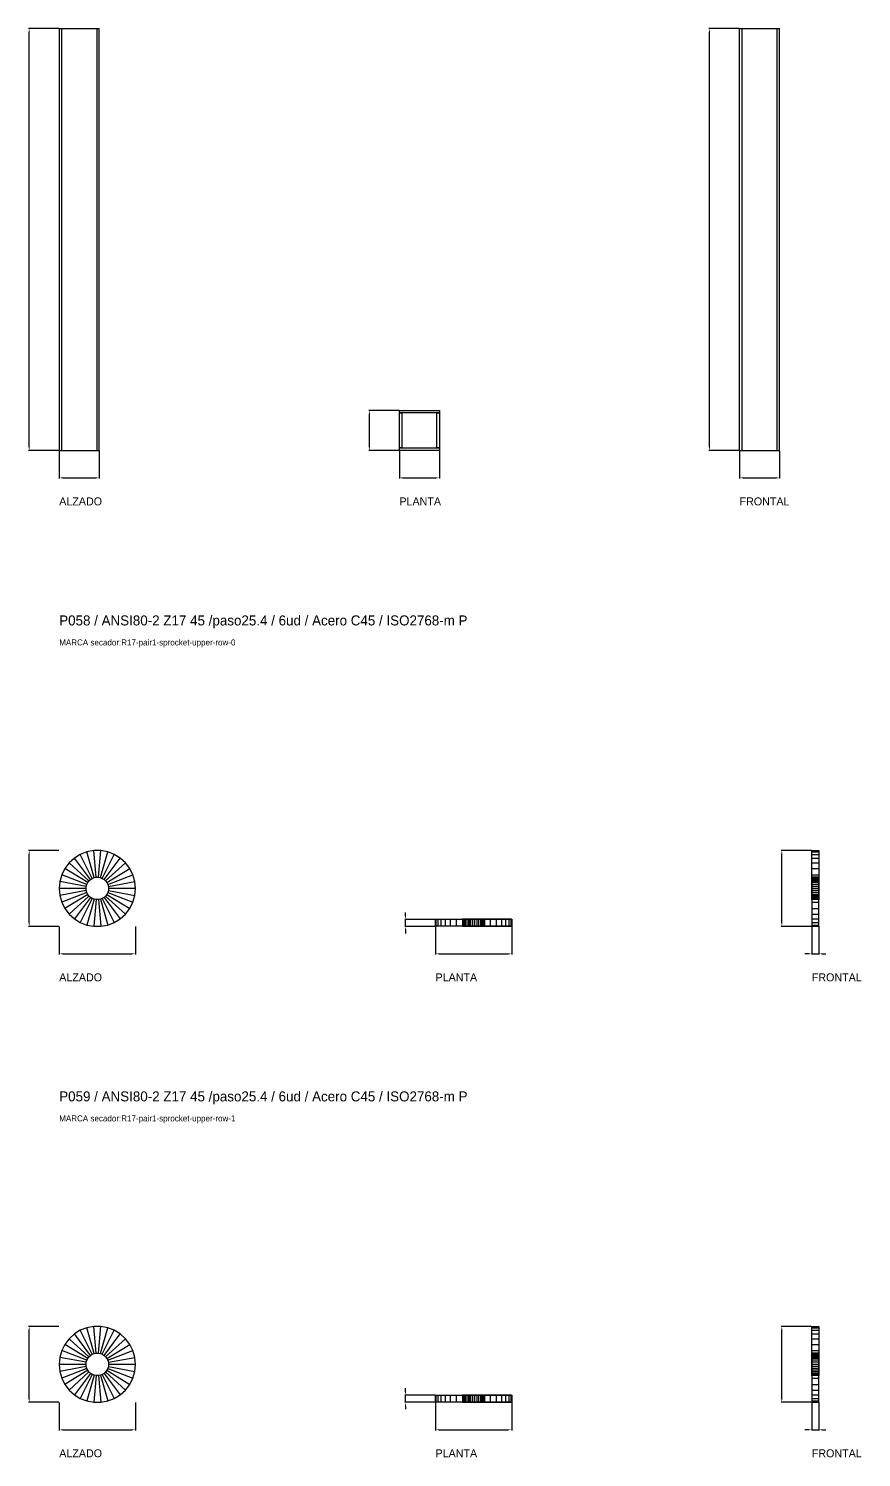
# Model space of a CAD drawing. Header units: millimetres. Extents: x -61 to 13940, y -87340 to 371.
# Drawn here: x -61 to 1604, y -78886 to -76030 of the extents above; entities that cross this region are included whole.
import ezdxf

# ---------------------------------------------------------------- set-up
doc = ezdxf.new("R2010")
doc.units = ezdxf.units.MM
for name, color, linetype in [('R18_COTAS_P', 1, 'Continuous'), ('R18_PIEZAS_P', 3, 'Continuous'), ('R18_TEXTOS', 7, 'Continuous')]:
    doc.layers.add(name, color=color, linetype=linetype)
doc.dimstyles.get("Standard").update_dxf_attribs({"dimtxt": 2.5, "dimasz": 2.5, "dimexe": 1.25, "dimexo": 0.625, "dimtad": 1, "dimcen": 2.5, "dimazin": 3, "dimtfac": 1, "dimtmove": 0, "dimatfit": 3, "dimarcsym": 0})

# ---------------------------------------------------------------- blocks, each defined once
blk = doc.blocks.new('*D345')
at = {"layer": 'Defpoints', "color": 0, "transparency": 16777216}
for p in [(0, -76872.8), (80, -76872.8), (80, -76927.8)]:
    blk.add_point(p, dxfattribs=at)
at = {"layer": 'R18_COTAS_P', "color": 0, "lineweight": -2, "transparency": 16777216}
for p, q in [((0, -76873.4), (0, -76929)), ((80, -76873.4), (80, -76929)), ((7, -76927.8), (73, -76927.8))]:
    blk.add_line(p, q, dxfattribs=at)
at = {"layer": 'R18_COTAS_P', "color": 0, "transparency": 16777216}
for points in [[(7, -76926.6), (7, -76929), (0, -76927.8)], [(73, -76926.6), (73, -76929), (80, -76927.8)]]:
    blk.add_solid(points, dxfattribs=at)
blk = doc.blocks.new('*D346')
at = {"layer": 'Defpoints', "color": 0, "transparency": 16777216}
for p in [(-60, -76029.5), (0, -76029.5), (0, -76872.8)]:
    blk.add_point(p, dxfattribs=at)
at = {"layer": 'R18_COTAS_P', "color": 0, "lineweight": -2, "transparency": 16777216}
for p, q in [((-0.6, -76029.5), (-61.3, -76029.5)), ((-60, -76865.8), (-60, -76036.5)), ((-0.6, -76872.8), (-61.3, -76872.8))]:
    blk.add_line(p, q, dxfattribs=at)
at = {"layer": 'R18_COTAS_P', "color": 0, "transparency": 16777216}
for points in [[(-61.2, -76036.5), (-58.8, -76036.5), (-60, -76029.5)], [(-61.2, -76865.8), (-58.8, -76865.8), (-60, -76872.8)]]:
    blk.add_solid(points, dxfattribs=at)
blk = doc.blocks.new('*D347')
at = {"layer": 'Defpoints', "color": 0, "transparency": 16777216}
for p in [(680, -76872.8), (760, -76872.8), (760, -76927.8)]:
    blk.add_point(p, dxfattribs=at)
at = {"layer": 'R18_COTAS_P', "color": 0, "lineweight": -2, "transparency": 16777216}
for p, q in [((680, -76873.4), (680, -76929)), ((760, -76873.4), (760, -76929)), ((687, -76927.8), (753, -76927.8))]:
    blk.add_line(p, q, dxfattribs=at)
at = {"layer": 'R18_COTAS_P', "color": 0, "transparency": 16777216}
for points in [[(687, -76926.6), (687, -76929), (680, -76927.8)], [(753, -76926.6), (753, -76929), (760, -76927.8)]]:
    blk.add_solid(points, dxfattribs=at)
blk = doc.blocks.new('*D348')
at = {"layer": 'Defpoints', "color": 0, "transparency": 16777216}
for p in [(620, -76792.8), (680, -76792.8), (680, -76872.8)]:
    blk.add_point(p, dxfattribs=at)
at = {"layer": 'R18_COTAS_P', "color": 0, "lineweight": -2, "transparency": 16777216}
for p, q in [((679.4, -76792.8), (618.8, -76792.8)), ((620, -76865.8), (620, -76799.8)), ((679.4, -76872.8), (618.8, -76872.8))]:
    blk.add_line(p, q, dxfattribs=at)
at = {"layer": 'R18_COTAS_P', "color": 0, "transparency": 16777216}
for points in [[(618.8, -76799.8), (621.2, -76799.8), (620, -76792.8)], [(618.8, -76865.8), (621.2, -76865.8), (620, -76872.8)]]:
    blk.add_solid(points, dxfattribs=at)
blk = doc.blocks.new('*D349')
at = {"layer": 'Defpoints', "color": 0, "transparency": 16777216}
for p in [(1360, -76872.8), (1440, -76872.8), (1440, -76927.8)]:
    blk.add_point(p, dxfattribs=at)
at = {"layer": 'R18_COTAS_P', "color": 0, "lineweight": -2, "transparency": 16777216}
for p, q in [((1360, -76873.4), (1360, -76929)), ((1440, -76873.4), (1440, -76929)), ((1367, -76927.8), (1433, -76927.8))]:
    blk.add_line(p, q, dxfattribs=at)
at = {"layer": 'R18_COTAS_P', "color": 0, "transparency": 16777216}
for points in [[(1367, -76926.6), (1367, -76929), (1360, -76927.8)], [(1433, -76926.6), (1433, -76929), (1440, -76927.8)]]:
    blk.add_solid(points, dxfattribs=at)
blk = doc.blocks.new('*D350')
at = {"layer": 'Defpoints', "color": 0, "transparency": 16777216}
for p in [(1300, -76029.5), (1360, -76029.5), (1360, -76872.8)]:
    blk.add_point(p, dxfattribs=at)
at = {"layer": 'R18_COTAS_P', "color": 0, "lineweight": -2, "transparency": 16777216}
for p, q in [((1359.4, -76029.5), (1298.8, -76029.5)), ((1300, -76865.8), (1300, -76036.5)), ((1359.4, -76872.8), (1298.8, -76872.8))]:
    blk.add_line(p, q, dxfattribs=at)
at = {"layer": 'R18_COTAS_P', "color": 0, "transparency": 16777216}
for points in [[(1298.8, -76036.5), (1301.2, -76036.5), (1300, -76029.5)], [(1298.8, -76865.8), (1301.2, -76865.8), (1300, -76872.8)]]:
    blk.add_solid(points, dxfattribs=at)
blk = doc.blocks.new('*D351')
at = {"layer": 'Defpoints', "color": 0, "transparency": 16777216}
for p in [(0, -77824.4), (152.2, -77824.4), (152.2, -77879.4)]:
    blk.add_point(p, dxfattribs=at)
at = {"layer": 'R18_COTAS_P', "color": 0, "lineweight": -2, "transparency": 16777216}
for p, q in [((0, -77825), (0, -77880.6)), ((152.2, -77825), (152.2, -77880.6)), ((7, -77879.4), (145.2, -77879.4))]:
    blk.add_line(p, q, dxfattribs=at)
at = {"layer": 'R18_COTAS_P', "color": 0, "transparency": 16777216}
for points in [[(7, -77878.2), (7, -77880.5), (0, -77879.4)], [(145.2, -77878.2), (145.2, -77880.5), (152.2, -77879.4)]]:
    blk.add_solid(points, dxfattribs=at)
blk = doc.blocks.new('*D352')
at = {"layer": 'Defpoints', "color": 0, "transparency": 16777216}
for p in [(-60, -77672.8), (0, -77672.8), (0, -77824.4)]:
    blk.add_point(p, dxfattribs=at)
at = {"layer": 'R18_COTAS_P', "color": 0, "lineweight": -2, "transparency": 16777216}
for p, q in [((-0.6, -77672.8), (-61.3, -77672.8)), ((-60, -77817.4), (-60, -77679.8)), ((-0.6, -77824.4), (-61.3, -77824.4))]:
    blk.add_line(p, q, dxfattribs=at)
at = {"layer": 'R18_COTAS_P', "color": 0, "transparency": 16777216}
for points in [[(-61.2, -77679.8), (-58.8, -77679.8), (-60, -77672.8)], [(-61.2, -77817.4), (-58.8, -77817.4), (-60, -77824.4)]]:
    blk.add_solid(points, dxfattribs=at)
blk = doc.blocks.new('*D353')
at = {"layer": 'Defpoints', "color": 0, "transparency": 16777216}
for p in [(752.2, -77824.4), (904.5, -77824.4), (904.5, -77879.4)]:
    blk.add_point(p, dxfattribs=at)
at = {"layer": 'R18_COTAS_P', "color": 0, "lineweight": -2, "transparency": 16777216}
for p, q in [((752.2, -77825), (752.2, -77880.6)), ((904.5, -77825), (904.5, -77880.6)), ((759.2, -77879.4), (897.5, -77879.4))]:
    blk.add_line(p, q, dxfattribs=at)
at = {"layer": 'R18_COTAS_P', "color": 0, "transparency": 16777216}
for points in [[(759.2, -77878.2), (759.2, -77880.5), (752.2, -77879.4)], [(897.5, -77878.2), (897.5, -77880.5), (904.5, -77879.4)]]:
    blk.add_solid(points, dxfattribs=at)
blk = doc.blocks.new('*D354')
at = {"layer": 'Defpoints', "color": 0, "transparency": 16777216}
for p in [(692.2, -77810.4), (752.2, -77810.4), (752.2, -77824.4)]:
    blk.add_point(p, dxfattribs=at)
at = {"layer": 'R18_COTAS_P', "color": 0, "lineweight": -2, "transparency": 16777216}
for p, q in [((751.6, -77810.4), (691, -77810.4)), ((692.2, -77803.4), (692.2, -77796.4)), ((692.2, -77824.4), (692.2, -77810.4)), ((751.6, -77824.4), (691, -77824.4)), ((692.2, -77831.4), (692.2, -77838.4))]:
    blk.add_line(p, q, dxfattribs=at)
at = {"layer": 'R18_COTAS_P', "color": 0, "transparency": 16777216}
for points in [[(691.1, -77803.4), (693.4, -77803.4), (692.2, -77810.4)], [(691.1, -77831.4), (693.4, -77831.4), (692.2, -77824.4)]]:
    blk.add_solid(points, dxfattribs=at)
blk = doc.blocks.new('*D355')
at = {"layer": 'Defpoints', "color": 0, "transparency": 16777216}
for p in [(1504.5, -77824.4), (1518.5, -77824.4), (1518.5, -77879.4)]:
    blk.add_point(p, dxfattribs=at)
at = {"layer": 'R18_COTAS_P', "color": 0, "lineweight": -2, "transparency": 16777216}
for p, q in [((1504.5, -77825), (1504.5, -77880.6)), ((1518.5, -77825), (1518.5, -77880.6)), ((1497.5, -77879.4), (1490.5, -77879.4)), ((1504.5, -77879.4), (1518.5, -77879.4)), ((1525.5, -77879.4), (1532.5, -77879.4))]:
    blk.add_line(p, q, dxfattribs=at)
at = {"layer": 'R18_COTAS_P', "color": 0, "transparency": 16777216}
for points in [[(1497.5, -77878.2), (1497.5, -77880.5), (1504.5, -77879.4)], [(1525.5, -77878.2), (1525.5, -77880.5), (1518.5, -77879.4)]]:
    blk.add_solid(points, dxfattribs=at)
blk = doc.blocks.new('*D356')
at = {"layer": 'Defpoints', "color": 0, "transparency": 16777216}
for p in [(1444.5, -77672.8), (1504.5, -77672.8), (1504.5, -77824.4)]:
    blk.add_point(p, dxfattribs=at)
at = {"layer": 'R18_COTAS_P', "color": 0, "lineweight": -2, "transparency": 16777216}
for p, q in [((1503.8, -77672.8), (1443.2, -77672.8)), ((1444.5, -77817.4), (1444.5, -77679.8)), ((1503.8, -77824.4), (1443.2, -77824.4))]:
    blk.add_line(p, q, dxfattribs=at)
at = {"layer": 'R18_COTAS_P', "color": 0, "transparency": 16777216}
for points in [[(1443.3, -77679.8), (1445.6, -77679.8), (1444.5, -77672.8)], [(1443.3, -77817.4), (1445.6, -77817.4), (1444.5, -77824.4)]]:
    blk.add_solid(points, dxfattribs=at)
blk = doc.blocks.new('*D357')
at = {"layer": 'Defpoints', "color": 0, "transparency": 16777216}
for p in [(0, -78776), (152.2, -78776), (152.2, -78831)]:
    blk.add_point(p, dxfattribs=at)
at = {"layer": 'R18_COTAS_P', "color": 0, "lineweight": -2, "transparency": 16777216}
for p, q in [((0, -78776.6), (0, -78832.2)), ((152.2, -78776.6), (152.2, -78832.2)), ((7, -78831), (145.2, -78831))]:
    blk.add_line(p, q, dxfattribs=at)
at = {"layer": 'R18_COTAS_P', "color": 0, "transparency": 16777216}
for points in [[(7, -78829.8), (7, -78832.1), (0, -78831)], [(145.2, -78829.8), (145.2, -78832.1), (152.2, -78831)]]:
    blk.add_solid(points, dxfattribs=at)
blk = doc.blocks.new('*D358')
at = {"layer": 'Defpoints', "color": 0, "transparency": 16777216}
for p in [(-60, -78624.4), (0, -78624.4), (0, -78776)]:
    blk.add_point(p, dxfattribs=at)
at = {"layer": 'R18_COTAS_P', "color": 0, "lineweight": -2, "transparency": 16777216}
for p, q in [((-0.6, -78624.4), (-61.3, -78624.4)), ((-60, -78769), (-60, -78631.4)), ((-0.6, -78776), (-61.3, -78776))]:
    blk.add_line(p, q, dxfattribs=at)
at = {"layer": 'R18_COTAS_P', "color": 0, "transparency": 16777216}
for points in [[(-61.2, -78631.4), (-58.8, -78631.4), (-60, -78624.4)], [(-61.2, -78769), (-58.8, -78769), (-60, -78776)]]:
    blk.add_solid(points, dxfattribs=at)
blk = doc.blocks.new('*D359')
at = {"layer": 'Defpoints', "color": 0, "transparency": 16777216}
for p in [(752.2, -78776), (904.5, -78776), (904.5, -78831)]:
    blk.add_point(p, dxfattribs=at)
at = {"layer": 'R18_COTAS_P', "color": 0, "lineweight": -2, "transparency": 16777216}
for p, q in [((752.2, -78776.6), (752.2, -78832.2)), ((904.5, -78776.6), (904.5, -78832.2)), ((759.2, -78831), (897.5, -78831))]:
    blk.add_line(p, q, dxfattribs=at)
at = {"layer": 'R18_COTAS_P', "color": 0, "transparency": 16777216}
for points in [[(759.2, -78829.8), (759.2, -78832.1), (752.2, -78831)], [(897.5, -78829.8), (897.5, -78832.1), (904.5, -78831)]]:
    blk.add_solid(points, dxfattribs=at)
blk = doc.blocks.new('*D360')
at = {"layer": 'Defpoints', "color": 0, "transparency": 16777216}
for p in [(692.2, -78762), (752.2, -78762), (752.2, -78776)]:
    blk.add_point(p, dxfattribs=at)
at = {"layer": 'R18_COTAS_P', "color": 0, "lineweight": -2, "transparency": 16777216}
for p, q in [((692.2, -78755), (692.2, -78748)), ((751.6, -78762), (691, -78762)), ((751.6, -78776), (691, -78776)), ((692.2, -78776), (692.2, -78762)), ((692.2, -78783), (692.2, -78790))]:
    blk.add_line(p, q, dxfattribs=at)
at = {"layer": 'R18_COTAS_P', "color": 0, "transparency": 16777216}
for points in [[(691.1, -78755), (693.4, -78755), (692.2, -78762)], [(691.1, -78783), (693.4, -78783), (692.2, -78776)]]:
    blk.add_solid(points, dxfattribs=at)
blk = doc.blocks.new('*D361')
at = {"layer": 'Defpoints', "color": 0, "transparency": 16777216}
for p in [(1504.5, -78776), (1518.5, -78776), (1518.5, -78831)]:
    blk.add_point(p, dxfattribs=at)
at = {"layer": 'R18_COTAS_P', "color": 0, "lineweight": -2, "transparency": 16777216}
for p, q in [((1504.5, -78776.6), (1504.5, -78832.2)), ((1518.5, -78776.6), (1518.5, -78832.2)), ((1497.5, -78831), (1490.5, -78831)), ((1504.5, -78831), (1518.5, -78831)), ((1525.5, -78831), (1532.5, -78831))]:
    blk.add_line(p, q, dxfattribs=at)
at = {"layer": 'R18_COTAS_P', "color": 0, "transparency": 16777216}
for points in [[(1497.5, -78829.8), (1497.5, -78832.1), (1504.5, -78831)], [(1525.5, -78829.8), (1525.5, -78832.1), (1518.5, -78831)]]:
    blk.add_solid(points, dxfattribs=at)
blk = doc.blocks.new('*D362')
at = {"layer": 'Defpoints', "color": 0, "transparency": 16777216}
for p in [(1444.5, -78624.4), (1504.5, -78624.4), (1504.5, -78776)]:
    blk.add_point(p, dxfattribs=at)
at = {"layer": 'R18_COTAS_P', "color": 0, "lineweight": -2, "transparency": 16777216}
for p, q in [((1503.8, -78624.4), (1443.2, -78624.4)), ((1444.5, -78769), (1444.5, -78631.4)), ((1503.8, -78776), (1443.2, -78776))]:
    blk.add_line(p, q, dxfattribs=at)
at = {"layer": 'R18_COTAS_P', "color": 0, "transparency": 16777216}
for points in [[(1443.3, -78631.4), (1445.6, -78631.4), (1444.5, -78624.4)], [(1443.3, -78769), (1445.6, -78769), (1444.5, -78776)]]:
    blk.add_solid(points, dxfattribs=at)

msp = doc.modelspace()

# ---------------------------------------------------------------- linework, layer by layer
at = {"layer": 'R18_PIEZAS_P'}
for p, q in [((0, -76029.503), (80, -76029.503)), ((0, -76029.503), (0, -76872.792)), ((0, -76029.503), (5, -76029.503)), ((5, -76872.792), (5, -76029.503)), ((75, -76029.503), (80, -76029.503)), ((75, -76029.503), (75, -76872.792)), ((80, -76872.792), (80, -76029.503)), ((1360, -76029.503), (1365, -76029.503)), ((1360, -76872.792), (1360, -76029.503)), ((1365, -76872.792), (1365, -76029.503)), ((1365, -76029.503), (1435, -76029.503)), ((1435, -76029.503), (1440, -76029.503)), ((1435, -76872.792), (1435, -76029.503)), ((1440, -76872.792), (1440, -76029.503)), ((680, -76797.792), (680, -76792.792)), ((680, -76792.792), (760, -76792.792)), ((760, -76797.792), (680, -76797.792)), ((680, -76867.792), (680, -76797.792)), ((680, -76797.792), (685, -76797.792)), ((685, -76797.792), (685, -76867.792)), ((755, -76867.792), (755, -76797.792)), ((755, -76797.792), (760, -76797.792)), ((760, -76792.792), (760, -76797.792)), ((760, -76797.792), (760, -76867.792)), ((0, -76872.792), (80, -76872.792)), ((0, -76872.792), (5, -76872.792)), ((75, -76872.792), (80, -76872.792)), ((680, -76872.792), (680, -76867.792)), ((680, -76867.792), (760, -76867.792)), ((685, -76867.792), (680, -76867.792)), ((760, -76872.792), (680, -76872.792)), ((760, -76867.792), (755, -76867.792)), ((760, -76867.792), (760, -76872.792)), ((1360, -76872.792), (1365, -76872.792)), ((1365, -76872.792), (1435, -76872.792)), ((1435, -76872.792), (1440, -76872.792)), ((69.093, -77672.792), (55.286, -77675.373)), ((83.139, -77672.792), (69.093, -77672.792)), ((74.04, -77726.179), (69.093, -77672.792)), ((78.192, -77726.179), (83.139, -77672.792)), ((96.946, -77675.373), (83.139, -77672.792)), ((1504.463, -77675.373), (1504.463, -77672.792)), ((1504.463, -77672.792), (1518.463, -77672.792)), ((1504.463, -77726.179), (1504.463, -77672.792)), ((1518.463, -77672.792), (1518.463, -77675.373)), ((1518.463, -77672.792), (1518.463, -77726.179)), ((19.866, -77697.305), (11.401, -77708.514)), ((30.246, -77687.842), (19.866, -77697.305)), ((59.488, -77733.425), (19.866, -77697.305)), ((42.188, -77680.447), (30.246, -77687.842)), ((62.557, -77730.628), (30.246, -77687.842)), ((55.286, -77675.373), (42.188, -77680.447)), ((66.087, -77728.442), (42.188, -77680.447)), ((69.958, -77726.942), (55.286, -77675.373)), ((82.273, -77726.942), (96.946, -77675.373)), ((86.145, -77728.442), (110.044, -77680.447)), ((89.675, -77730.628), (121.986, -77687.842)), ((92.744, -77733.425), (132.366, -77697.305)), ((110.044, -77680.447), (96.946, -77675.373)), ((121.986, -77687.842), (110.044, -77680.447)), ((132.366, -77697.305), (121.986, -77687.842)), ((140.831, -77708.514), (132.366, -77697.305)), ((1504.463, -77680.447), (1504.463, -77675.373)), ((1504.463, -77675.373), (1518.463, -77675.373)), ((1504.463, -77726.942), (1504.463, -77675.373)), ((1504.463, -77687.842), (1504.463, -77680.447)), ((1504.463, -77680.447), (1518.463, -77680.447)), ((1504.463, -77728.442), (1504.463, -77680.447)), ((1504.463, -77697.305), (1504.463, -77687.842)), ((1504.463, -77687.842), (1518.463, -77687.842)), ((1504.463, -77730.628), (1504.463, -77687.842)), ((1504.463, -77708.514), (1504.463, -77697.305)), ((1504.463, -77697.305), (1518.463, -77697.305)), ((1504.463, -77733.425), (1504.463, -77697.305)), ((1518.463, -77675.373), (1518.463, -77680.447)), ((1518.463, -77675.373), (1518.463, -77726.942)), ((1518.463, -77680.447), (1518.463, -77687.842)), ((1518.463, -77680.447), (1518.463, -77728.442)), ((1518.463, -77687.842), (1518.463, -77697.305)), ((1518.463, -77687.842), (1518.463, -77730.628)), ((1518.463, -77697.305), (1518.463, -77708.514)), ((1518.463, -77697.305), (1518.463, -77733.425)), ((5.14, -77721.087), (1.296, -77734.597)), ((11.401, -77708.514), (5.14, -77721.087)), ((55.135, -77740.455), (5.14, -77721.087)), ((56.986, -77736.739), (11.401, -77708.514)), ((62.557, -77730.628), (66.087, -77728.442)), ((66.087, -77728.442), (69.958, -77726.942)), ((69.958, -77726.942), (74.04, -77726.179)), ((74.04, -77726.179), (78.192, -77726.179)), ((78.192, -77726.179), (82.273, -77726.942)), ((82.273, -77726.942), (86.145, -77728.442)), ((86.145, -77728.442), (89.675, -77730.628)), ((95.246, -77736.739), (140.831, -77708.514)), ((97.096, -77740.455), (147.092, -77721.087)), ((147.092, -77721.087), (140.831, -77708.514)), ((150.936, -77734.597), (147.092, -77721.087)), ((1504.463, -77721.087), (1504.463, -77708.514)), ((1504.463, -77708.514), (1518.463, -77708.514)), ((1504.463, -77736.739), (1504.463, -77708.514)), ((1504.463, -77734.597), (1504.463, -77721.087)), ((1504.463, -77721.087), (1518.463, -77721.087)), ((1504.463, -77740.455), (1504.463, -77721.087)), ((1504.463, -77726.179), (1504.463, -77726.942)), ((1518.463, -77726.179), (1504.463, -77726.179)), ((1504.463, -77726.942), (1504.463, -77728.442)), ((1518.463, -77726.942), (1504.463, -77726.942)), ((1504.463, -77728.442), (1504.463, -77730.628)), ((1518.463, -77728.442), (1504.463, -77728.442)), ((1518.463, -77708.514), (1518.463, -77721.087)), ((1518.463, -77708.514), (1518.463, -77736.739)), ((1518.463, -77721.087), (1518.463, -77734.597)), ((1518.463, -77721.087), (1518.463, -77740.455)), ((1518.463, -77726.942), (1518.463, -77726.179)), ((1518.463, -77728.442), (1518.463, -77726.942)), ((1518.463, -77730.628), (1518.463, -77728.442)), ((1.296, -77734.597), (0, -77748.583)), ((53.616, -77748.583), (0, -77748.583)), ((0, -77748.583), (1.296, -77762.57)), ((53.999, -77744.449), (1.296, -77734.597)), ((53.999, -77752.718), (1.296, -77762.57)), ((55.135, -77756.711), (5.14, -77776.08)), ((53.616, -77748.583), (53.999, -77744.449)), ((53.999, -77752.718), (53.616, -77748.583)), ((53.999, -77744.449), (55.135, -77740.455)), ((55.135, -77756.711), (53.999, -77752.718)), ((55.135, -77740.455), (56.986, -77736.739)), ((56.986, -77760.428), (55.135, -77756.711)), ((56.986, -77736.739), (59.488, -77733.425)), ((59.488, -77733.425), (62.557, -77730.628)), ((89.675, -77730.628), (92.744, -77733.425)), ((92.744, -77733.425), (95.246, -77736.739)), ((95.246, -77736.739), (97.096, -77740.455)), ((97.096, -77756.711), (95.246, -77760.428)), ((97.096, -77740.455), (98.233, -77744.449)), ((98.233, -77752.718), (97.096, -77756.711)), ((97.096, -77756.711), (147.092, -77776.08)), ((98.233, -77744.449), (150.936, -77734.597)), ((98.233, -77744.449), (98.616, -77748.583)), ((98.616, -77748.583), (98.233, -77752.718)), ((98.233, -77752.718), (150.936, -77762.57)), ((152.232, -77748.583), (98.616, -77748.583)), ((152.232, -77748.583), (150.936, -77734.597)), ((150.936, -77762.57), (152.232, -77748.583)), ((1504.463, -77730.628), (1504.463, -77733.425)), ((1518.463, -77730.628), (1504.463, -77730.628)), ((1504.463, -77733.425), (1504.463, -77736.739)), ((1518.463, -77733.425), (1504.463, -77733.425)), ((1504.463, -77748.583), (1504.463, -77734.597)), ((1504.463, -77734.597), (1518.463, -77734.597)), ((1504.463, -77744.449), (1504.463, -77734.597)), ((1504.463, -77736.739), (1504.463, -77740.455)), ((1518.463, -77736.739), (1504.463, -77736.739)), ((1504.463, -77740.455), (1504.463, -77744.449)), ((1518.463, -77740.455), (1504.463, -77740.455)), ((1504.463, -77744.449), (1504.463, -77748.583)), ((1518.463, -77744.449), (1504.463, -77744.449)), ((1518.463, -77748.583), (1504.463, -77748.583)), ((1504.463, -77748.583), (1504.463, -77762.57)), ((1504.463, -77752.718), (1504.463, -77748.583)), ((1518.463, -77752.718), (1504.463, -77752.718)), ((1504.463, -77752.718), (1504.463, -77762.57)), ((1504.463, -77756.711), (1504.463, -77752.718)), ((1518.463, -77756.711), (1504.463, -77756.711)), ((1504.463, -77756.711), (1504.463, -77776.08)), ((1504.463, -77760.428), (1504.463, -77756.711)), ((1518.463, -77733.425), (1518.463, -77730.628)), ((1518.463, -77736.739), (1518.463, -77733.425)), ((1518.463, -77734.597), (1518.463, -77748.583)), ((1518.463, -77734.597), (1518.463, -77744.449)), ((1518.463, -77740.455), (1518.463, -77736.739)), ((1518.463, -77744.449), (1518.463, -77740.455)), ((1518.463, -77748.583), (1518.463, -77744.449)), ((1518.463, -77762.57), (1518.463, -77748.583)), ((1518.463, -77748.583), (1518.463, -77752.718)), ((1518.463, -77762.57), (1518.463, -77752.718)), ((1518.463, -77752.718), (1518.463, -77756.711)), ((1518.463, -77776.08), (1518.463, -77756.711)), ((1518.463, -77756.711), (1518.463, -77760.428)), ((1.296, -77762.57), (5.14, -77776.08)), ((5.14, -77776.08), (11.401, -77788.653)), ((56.986, -77760.428), (11.401, -77788.653)), ((59.488, -77763.742), (19.866, -77799.862)), ((62.557, -77766.539), (30.246, -77809.325)), ((66.087, -77768.725), (42.188, -77816.72)), ((69.958, -77770.224), (55.286, -77821.794)), ((59.488, -77763.742), (56.986, -77760.428)), ((62.557, -77766.539), (59.488, -77763.742)), ((66.087, -77768.725), (62.557, -77766.539)), ((69.958, -77770.224), (66.087, -77768.725)), ((74.04, -77770.987), (69.093, -77824.375)), ((74.04, -77770.987), (69.958, -77770.224)), ((78.192, -77770.987), (74.04, -77770.987)), ((82.273, -77770.224), (78.192, -77770.987)), ((78.192, -77770.987), (83.139, -77824.375)), ((86.145, -77768.725), (82.273, -77770.224)), ((82.273, -77770.224), (96.946, -77821.794)), ((89.675, -77766.539), (86.145, -77768.725)), ((86.145, -77768.725), (110.044, -77816.72)), ((92.744, -77763.742), (89.675, -77766.539)), ((89.675, -77766.539), (121.986, -77809.325)), ((95.246, -77760.428), (92.744, -77763.742)), ((92.744, -77763.742), (132.366, -77799.862)), ((95.246, -77760.428), (140.831, -77788.653)), ((140.831, -77788.653), (147.092, -77776.08)), ((147.092, -77776.08), (150.936, -77762.57)), ((1518.463, -77760.428), (1504.463, -77760.428)), ((1504.463, -77760.428), (1504.463, -77788.653)), ((1504.463, -77763.742), (1504.463, -77760.428)), ((1504.463, -77762.57), (1518.463, -77762.57)), ((1504.463, -77762.57), (1504.463, -77776.08)), ((1518.463, -77763.742), (1504.463, -77763.742)), ((1504.463, -77763.742), (1504.463, -77799.862)), ((1504.463, -77766.539), (1504.463, -77763.742)), ((1518.463, -77766.539), (1504.463, -77766.539)), ((1504.463, -77766.539), (1504.463, -77809.325)), ((1504.463, -77768.725), (1504.463, -77766.539)), ((1518.463, -77768.725), (1504.463, -77768.725)), ((1504.463, -77768.725), (1504.463, -77816.72)), ((1504.463, -77770.224), (1504.463, -77768.725)), ((1518.463, -77770.224), (1504.463, -77770.224)), ((1504.463, -77770.224), (1504.463, -77821.794)), ((1504.463, -77770.987), (1504.463, -77770.224)), ((1518.463, -77770.987), (1504.463, -77770.987)), ((1504.463, -77770.987), (1504.463, -77824.375)), ((1504.463, -77776.08), (1518.463, -77776.08)), ((1504.463, -77776.08), (1504.463, -77788.653)), ((1518.463, -77788.653), (1518.463, -77760.428)), ((1518.463, -77760.428), (1518.463, -77763.742)), ((1518.463, -77776.08), (1518.463, -77762.57)), ((1518.463, -77799.862), (1518.463, -77763.742)), ((1518.463, -77763.742), (1518.463, -77766.539)), ((1518.463, -77809.325), (1518.463, -77766.539)), ((1518.463, -77766.539), (1518.463, -77768.725)), ((1518.463, -77816.72), (1518.463, -77768.725)), ((1518.463, -77768.725), (1518.463, -77770.224)), ((1518.463, -77821.794), (1518.463, -77770.224)), ((1518.463, -77770.224), (1518.463, -77770.987)), ((1518.463, -77824.375), (1518.463, -77770.987)), ((1518.463, -77788.653), (1518.463, -77776.08)), ((11.401, -77788.653), (19.866, -77799.862)), ((19.866, -77799.862), (30.246, -77809.325)), ((30.246, -77809.325), (42.188, -77816.72)), ((110.044, -77816.72), (121.986, -77809.325)), ((121.986, -77809.325), (132.366, -77799.862)), ((132.366, -77799.862), (140.831, -77788.653)), ((752.232, -77824.375), (752.232, -77810.375)), ((752.232, -77810.375), (753.528, -77810.375)), ((752.232, -77810.375), (805.847, -77810.375)), ((753.528, -77824.375), (753.528, -77810.375)), ((753.528, -77810.375), (757.372, -77810.375)), ((753.528, -77810.375), (806.231, -77810.375)), ((757.372, -77824.375), (757.372, -77810.375)), ((757.372, -77810.375), (763.633, -77810.375)), ((757.372, -77810.375), (807.367, -77810.375)), ((763.633, -77824.375), (763.633, -77810.375)), ((763.633, -77810.375), (772.097, -77810.375)), ((763.633, -77810.375), (809.218, -77810.375)), ((772.097, -77824.375), (772.097, -77810.375)), ((772.097, -77810.375), (782.477, -77810.375)), ((772.097, -77810.375), (811.72, -77810.375)), ((782.477, -77824.375), (782.477, -77810.375)), ((782.477, -77810.375), (794.42, -77810.375)), ((782.477, -77810.375), (814.788, -77810.375)), ((794.42, -77824.375), (794.42, -77810.375)), ((794.42, -77810.375), (807.517, -77810.375)), ((794.42, -77810.375), (818.318, -77810.375)), ((806.231, -77810.375), (805.847, -77810.375)), ((805.847, -77810.375), (805.847, -77824.375)), ((807.367, -77810.375), (806.231, -77810.375)), ((806.231, -77810.375), (806.231, -77824.375)), ((809.218, -77810.375), (807.367, -77810.375)), ((807.367, -77810.375), (807.367, -77824.375)), ((807.517, -77824.375), (807.517, -77810.375)), ((807.517, -77810.375), (821.324, -77810.375)), ((807.517, -77810.375), (822.19, -77810.375)), ((811.72, -77810.375), (809.218, -77810.375)), ((809.218, -77810.375), (809.218, -77824.375)), ((814.788, -77810.375), (811.72, -77810.375)), ((811.72, -77810.375), (811.72, -77824.375)), ((818.318, -77810.375), (814.788, -77810.375)), ((814.788, -77810.375), (814.788, -77824.375)), ((822.19, -77810.375), (818.318, -77810.375)), ((818.318, -77810.375), (818.318, -77824.375)), ((821.324, -77824.375), (821.324, -77810.375)), ((821.324, -77810.375), (835.371, -77810.375)), ((821.324, -77810.375), (826.271, -77810.375)), ((826.271, -77810.375), (822.19, -77810.375)), ((822.19, -77810.375), (822.19, -77824.375)), ((830.424, -77810.375), (826.271, -77810.375)), ((826.271, -77810.375), (826.271, -77824.375)), ((834.505, -77810.375), (830.424, -77810.375)), ((830.424, -77810.375), (830.424, -77824.375)), ((835.371, -77810.375), (830.424, -77810.375)), ((838.377, -77810.375), (834.505, -77810.375)), ((834.505, -77810.375), (834.505, -77824.375)), ((849.178, -77810.375), (834.505, -77810.375)), ((835.371, -77824.375), (835.371, -77810.375)), ((835.371, -77810.375), (849.178, -77810.375)), ((841.907, -77810.375), (838.377, -77810.375)), ((838.377, -77810.375), (838.377, -77824.375)), ((862.275, -77810.375), (838.377, -77810.375)), ((844.975, -77810.375), (841.907, -77810.375)), ((841.907, -77810.375), (841.907, -77824.375)), ((874.218, -77810.375), (841.907, -77810.375)), ((847.477, -77810.375), (844.975, -77810.375)), ((844.975, -77810.375), (844.975, -77824.375)), ((884.598, -77810.375), (844.975, -77810.375)), ((849.328, -77810.375), (847.477, -77810.375)), ((847.477, -77810.375), (847.477, -77824.375)), ((893.062, -77810.375), (847.477, -77810.375)), ((849.178, -77824.375), (849.178, -77810.375)), ((849.178, -77810.375), (862.275, -77810.375)), ((850.464, -77810.375), (849.328, -77810.375)), ((849.328, -77810.375), (849.328, -77824.375)), ((899.323, -77810.375), (849.328, -77810.375)), ((850.847, -77810.375), (850.464, -77810.375)), ((850.464, -77810.375), (850.464, -77824.375)), ((903.167, -77810.375), (850.464, -77810.375)), ((850.847, -77824.375), (850.847, -77810.375)), ((850.847, -77810.375), (904.463, -77810.375)), ((862.275, -77824.375), (862.275, -77810.375)), ((862.275, -77810.375), (874.218, -77810.375)), ((874.218, -77824.375), (874.218, -77810.375)), ((874.218, -77810.375), (884.598, -77810.375)), ((884.598, -77824.375), (884.598, -77810.375)), ((884.598, -77810.375), (893.062, -77810.375)), ((893.062, -77824.375), (893.062, -77810.375)), ((893.062, -77810.375), (899.323, -77810.375)), ((899.323, -77824.375), (899.323, -77810.375)), ((899.323, -77810.375), (903.167, -77810.375)), ((903.167, -77824.375), (903.167, -77810.375)), ((903.167, -77810.375), (904.463, -77810.375)), ((904.463, -77810.375), (904.463, -77824.375)), ((1504.463, -77788.653), (1518.463, -77788.653)), ((1504.463, -77788.653), (1504.463, -77799.862)), ((1504.463, -77799.862), (1518.463, -77799.862)), ((1504.463, -77799.862), (1504.463, -77809.325)), ((1504.463, -77809.325), (1518.463, -77809.325)), ((1504.463, -77809.325), (1504.463, -77816.72)), ((1518.463, -77799.862), (1518.463, -77788.653)), ((1518.463, -77809.325), (1518.463, -77799.862)), ((1518.463, -77816.72), (1518.463, -77809.325)), ((42.188, -77816.72), (55.286, -77821.794)), ((55.286, -77821.794), (69.093, -77824.375)), ((69.093, -77824.375), (83.139, -77824.375)), ((83.139, -77824.375), (96.946, -77821.794)), ((96.946, -77821.794), (110.044, -77816.72)), ((753.528, -77824.375), (752.232, -77824.375)), ((805.847, -77824.375), (752.232, -77824.375)), ((757.372, -77824.375), (753.528, -77824.375)), ((806.231, -77824.375), (753.528, -77824.375)), ((763.633, -77824.375), (757.372, -77824.375)), ((807.367, -77824.375), (757.372, -77824.375)), ((772.097, -77824.375), (763.633, -77824.375)), ((809.218, -77824.375), (763.633, -77824.375)), ((782.477, -77824.375), (772.097, -77824.375)), ((811.72, -77824.375), (772.097, -77824.375)), ((794.42, -77824.375), (782.477, -77824.375)), ((814.788, -77824.375), (782.477, -77824.375)), ((807.517, -77824.375), (794.42, -77824.375)), ((818.318, -77824.375), (794.42, -77824.375)), ((805.847, -77824.375), (806.231, -77824.375)), ((806.231, -77824.375), (807.367, -77824.375)), ((807.367, -77824.375), (809.218, -77824.375)), ((821.324, -77824.375), (807.517, -77824.375)), ((822.19, -77824.375), (807.517, -77824.375)), ((809.218, -77824.375), (811.72, -77824.375)), ((811.72, -77824.375), (814.788, -77824.375)), ((814.788, -77824.375), (818.318, -77824.375)), ((818.318, -77824.375), (822.19, -77824.375)), ((835.371, -77824.375), (821.324, -77824.375)), ((826.271, -77824.375), (821.324, -77824.375)), ((822.19, -77824.375), (826.271, -77824.375)), ((826.271, -77824.375), (830.424, -77824.375)), ((830.424, -77824.375), (834.505, -77824.375)), ((830.424, -77824.375), (835.371, -77824.375)), ((834.505, -77824.375), (838.377, -77824.375)), ((834.505, -77824.375), (849.178, -77824.375)), ((849.178, -77824.375), (835.371, -77824.375)), ((838.377, -77824.375), (841.907, -77824.375)), ((838.377, -77824.375), (862.275, -77824.375)), ((841.907, -77824.375), (844.975, -77824.375)), ((841.907, -77824.375), (874.218, -77824.375)), ((844.975, -77824.375), (847.477, -77824.375)), ((844.975, -77824.375), (884.598, -77824.375)), ((847.477, -77824.375), (849.328, -77824.375)), ((847.477, -77824.375), (893.062, -77824.375)), ((862.275, -77824.375), (849.178, -77824.375)), ((849.328, -77824.375), (850.464, -77824.375)), ((849.328, -77824.375), (899.323, -77824.375)), ((850.464, -77824.375), (850.847, -77824.375)), ((850.464, -77824.375), (903.167, -77824.375)), ((904.463, -77824.375), (850.847, -77824.375)), ((874.218, -77824.375), (862.275, -77824.375)), ((884.598, -77824.375), (874.218, -77824.375)), ((893.062, -77824.375), (884.598, -77824.375)), ((899.323, -77824.375), (893.062, -77824.375)), ((903.167, -77824.375), (899.323, -77824.375)), ((904.463, -77824.375), (903.167, -77824.375)), ((1504.463, -77816.72), (1518.463, -77816.72)), ((1504.463, -77816.72), (1504.463, -77821.794)), ((1504.463, -77821.794), (1518.463, -77821.794)), ((1504.463, -77821.794), (1504.463, -77824.375)), ((1504.463, -77824.375), (1518.463, -77824.375)), ((1518.463, -77821.794), (1518.463, -77816.72)), ((1518.463, -77824.375), (1518.463, -77821.794)), ((30.246, -78639.424), (19.866, -78648.887)), ((42.188, -78632.03), (30.246, -78639.424)), ((62.557, -78682.21), (30.246, -78639.424)), ((55.286, -78626.956), (42.188, -78632.03)), ((66.087, -78680.025), (42.188, -78632.03)), ((69.093, -78624.375), (55.286, -78626.956)), ((69.958, -78678.525), (55.286, -78626.956)), ((83.139, -78624.375), (69.093, -78624.375)), ((74.04, -78677.762), (69.093, -78624.375)), ((78.192, -78677.762), (83.139, -78624.375)), ((82.273, -78678.525), (96.946, -78626.956)), ((96.946, -78626.956), (83.139, -78624.375)), ((86.145, -78680.025), (110.044, -78632.03)), ((89.675, -78682.21), (121.986, -78639.424)), ((110.044, -78632.03), (96.946, -78626.956)), ((121.986, -78639.424), (110.044, -78632.03)), ((132.366, -78648.887), (121.986, -78639.424)), ((1504.463, -78626.956), (1504.463, -78624.375)), ((1504.463, -78624.375), (1518.463, -78624.375)), ((1504.463, -78677.762), (1504.463, -78624.375)), ((1504.463, -78632.03), (1504.463, -78626.956)), ((1504.463, -78626.956), (1518.463, -78626.956)), ((1504.463, -78678.525), (1504.463, -78626.956)), ((1504.463, -78639.424), (1504.463, -78632.03)), ((1504.463, -78632.03), (1518.463, -78632.03)), ((1504.463, -78680.025), (1504.463, -78632.03)), ((1504.463, -78648.887), (1504.463, -78639.424)), ((1504.463, -78639.424), (1518.463, -78639.424)), ((1504.463, -78682.21), (1504.463, -78639.424)), ((1518.463, -78624.375), (1518.463, -78626.956)), ((1518.463, -78624.375), (1518.463, -78677.762)), ((1518.463, -78626.956), (1518.463, -78632.03)), ((1518.463, -78626.956), (1518.463, -78678.525)), ((1518.463, -78632.03), (1518.463, -78639.424)), ((1518.463, -78632.03), (1518.463, -78680.025)), ((1518.463, -78639.424), (1518.463, -78648.887)), ((1518.463, -78639.424), (1518.463, -78682.21)), ((5.14, -78672.669), (1.296, -78686.179)), ((11.401, -78660.096), (5.14, -78672.669)), ((55.135, -78692.038), (5.14, -78672.669)), ((19.866, -78648.887), (11.401, -78660.096)), ((56.986, -78688.321), (11.401, -78660.096)), ((59.488, -78685.008), (19.866, -78648.887)), ((92.744, -78685.008), (132.366, -78648.887)), ((95.246, -78688.321), (140.831, -78660.096)), ((97.096, -78692.038), (147.092, -78672.669)), ((140.831, -78660.096), (132.366, -78648.887)), ((147.092, -78672.669), (140.831, -78660.096)), ((150.936, -78686.179), (147.092, -78672.669)), ((1504.463, -78660.096), (1504.463, -78648.887)), ((1504.463, -78648.887), (1518.463, -78648.887)), ((1504.463, -78685.008), (1504.463, -78648.887)), ((1504.463, -78672.669), (1504.463, -78660.096)), ((1504.463, -78660.096), (1518.463, -78660.096)), ((1504.463, -78688.321), (1504.463, -78660.096)), ((1504.463, -78686.179), (1504.463, -78672.669)), ((1504.463, -78672.669), (1518.463, -78672.669)), ((1504.463, -78692.038), (1504.463, -78672.669)), ((1518.463, -78648.887), (1518.463, -78660.096)), ((1518.463, -78648.887), (1518.463, -78685.008)), ((1518.463, -78660.096), (1518.463, -78672.669)), ((1518.463, -78660.096), (1518.463, -78688.321)), ((1518.463, -78672.669), (1518.463, -78686.179)), ((1518.463, -78672.669), (1518.463, -78692.038)), ((1.296, -78686.179), (0, -78700.166)), ((53.616, -78700.166), (0, -78700.166)), ((0, -78700.166), (1.296, -78714.152)), ((53.999, -78696.031), (1.296, -78686.179)), ((53.616, -78700.166), (53.999, -78696.031)), ((53.999, -78704.3), (53.616, -78700.166)), ((53.999, -78696.031), (55.135, -78692.038)), ((55.135, -78692.038), (56.986, -78688.321)), ((56.986, -78688.321), (59.488, -78685.008)), ((59.488, -78685.008), (62.557, -78682.21)), ((62.557, -78682.21), (66.087, -78680.025)), ((66.087, -78680.025), (69.958, -78678.525)), ((69.958, -78678.525), (74.04, -78677.762)), ((74.04, -78677.762), (78.192, -78677.762)), ((78.192, -78677.762), (82.273, -78678.525)), ((82.273, -78678.525), (86.145, -78680.025)), ((86.145, -78680.025), (89.675, -78682.21)), ((89.675, -78682.21), (92.744, -78685.008)), ((92.744, -78685.008), (95.246, -78688.321)), ((95.246, -78688.321), (97.096, -78692.038)), ((97.096, -78692.038), (98.233, -78696.031)), ((98.233, -78696.031), (150.936, -78686.179)), ((98.233, -78696.031), (98.616, -78700.166)), ((98.616, -78700.166), (98.233, -78704.3)), ((152.232, -78700.166), (98.616, -78700.166)), ((152.232, -78700.166), (150.936, -78686.179)), ((150.936, -78714.152), (152.232, -78700.166)), ((1504.463, -78677.762), (1504.463, -78678.525)), ((1518.463, -78677.762), (1504.463, -78677.762)), ((1504.463, -78678.525), (1504.463, -78680.025)), ((1518.463, -78678.525), (1504.463, -78678.525)), ((1504.463, -78680.025), (1504.463, -78682.21)), ((1518.463, -78680.025), (1504.463, -78680.025)), ((1504.463, -78682.21), (1504.463, -78685.008)), ((1518.463, -78682.21), (1504.463, -78682.21)), ((1504.463, -78685.008), (1504.463, -78688.321)), ((1518.463, -78685.008), (1504.463, -78685.008)), ((1504.463, -78700.166), (1504.463, -78686.179)), ((1504.463, -78686.179), (1518.463, -78686.179)), ((1504.463, -78696.031), (1504.463, -78686.179)), ((1504.463, -78688.321), (1504.463, -78692.038)), ((1518.463, -78688.321), (1504.463, -78688.321)), ((1504.463, -78692.038), (1504.463, -78696.031)), ((1518.463, -78692.038), (1504.463, -78692.038)), ((1504.463, -78696.031), (1504.463, -78700.166)), ((1518.463, -78696.031), (1504.463, -78696.031)), ((1518.463, -78700.166), (1504.463, -78700.166)), ((1504.463, -78700.166), (1504.463, -78714.152)), ((1504.463, -78704.3), (1504.463, -78700.166)), ((1518.463, -78678.525), (1518.463, -78677.762)), ((1518.463, -78680.025), (1518.463, -78678.525)), ((1518.463, -78682.21), (1518.463, -78680.025)), ((1518.463, -78685.008), (1518.463, -78682.21)), ((1518.463, -78688.321), (1518.463, -78685.008)), ((1518.463, -78686.179), (1518.463, -78700.166)), ((1518.463, -78686.179), (1518.463, -78696.031)), ((1518.463, -78692.038), (1518.463, -78688.321)), ((1518.463, -78696.031), (1518.463, -78692.038)), ((1518.463, -78700.166), (1518.463, -78696.031)), ((1518.463, -78714.152), (1518.463, -78700.166)), ((1518.463, -78700.166), (1518.463, -78704.3)), ((53.999, -78704.3), (1.296, -78714.152)), ((1.296, -78714.152), (5.14, -78727.662)), ((55.135, -78708.294), (5.14, -78727.662)), ((5.14, -78727.662), (11.401, -78740.235)), ((56.986, -78712.01), (11.401, -78740.235)), ((59.488, -78715.324), (19.866, -78751.445)), ((62.557, -78718.121), (30.246, -78760.907)), ((66.087, -78720.307), (42.188, -78768.302)), ((55.135, -78708.294), (53.999, -78704.3)), ((56.986, -78712.01), (55.135, -78708.294)), ((69.958, -78721.807), (55.286, -78773.376)), ((59.488, -78715.324), (56.986, -78712.01)), ((62.557, -78718.121), (59.488, -78715.324)), ((66.087, -78720.307), (62.557, -78718.121)), ((69.958, -78721.807), (66.087, -78720.307)), ((74.04, -78722.57), (69.093, -78775.957)), ((74.04, -78722.57), (69.958, -78721.807)), ((78.192, -78722.57), (74.04, -78722.57)), ((82.273, -78721.807), (78.192, -78722.57)), ((78.192, -78722.57), (83.139, -78775.957)), ((86.145, -78720.307), (82.273, -78721.807)), ((82.273, -78721.807), (96.946, -78773.376)), ((89.675, -78718.121), (86.145, -78720.307)), ((86.145, -78720.307), (110.044, -78768.302)), ((92.744, -78715.324), (89.675, -78718.121)), ((89.675, -78718.121), (121.986, -78760.907)), ((95.246, -78712.01), (92.744, -78715.324)), ((92.744, -78715.324), (132.366, -78751.445)), ((97.096, -78708.294), (95.246, -78712.01)), ((95.246, -78712.01), (140.831, -78740.235)), ((98.233, -78704.3), (97.096, -78708.294)), ((97.096, -78708.294), (147.092, -78727.662)), ((98.233, -78704.3), (150.936, -78714.152)), ((140.831, -78740.235), (147.092, -78727.662)), ((147.092, -78727.662), (150.936, -78714.152)), ((1518.463, -78704.3), (1504.463, -78704.3)), ((1504.463, -78704.3), (1504.463, -78714.152)), ((1504.463, -78708.294), (1504.463, -78704.3)), ((1518.463, -78708.294), (1504.463, -78708.294)), ((1504.463, -78708.294), (1504.463, -78727.662)), ((1504.463, -78712.01), (1504.463, -78708.294)), ((1518.463, -78712.01), (1504.463, -78712.01)), ((1504.463, -78712.01), (1504.463, -78740.235)), ((1504.463, -78715.324), (1504.463, -78712.01)), ((1504.463, -78714.152), (1518.463, -78714.152)), ((1504.463, -78714.152), (1504.463, -78727.662)), ((1518.463, -78715.324), (1504.463, -78715.324)), ((1504.463, -78715.324), (1504.463, -78751.445)), ((1504.463, -78718.121), (1504.463, -78715.324)), ((1518.463, -78718.121), (1504.463, -78718.121)), ((1504.463, -78718.121), (1504.463, -78760.907)), ((1504.463, -78720.307), (1504.463, -78718.121)), ((1518.463, -78720.307), (1504.463, -78720.307)), ((1504.463, -78720.307), (1504.463, -78768.302)), ((1504.463, -78721.807), (1504.463, -78720.307)), ((1518.463, -78721.807), (1504.463, -78721.807)), ((1504.463, -78721.807), (1504.463, -78773.376)), ((1504.463, -78722.57), (1504.463, -78721.807)), ((1518.463, -78722.57), (1504.463, -78722.57)), ((1504.463, -78722.57), (1504.463, -78775.957)), ((1504.463, -78727.662), (1518.463, -78727.662)), ((1504.463, -78727.662), (1504.463, -78740.235)), ((1518.463, -78714.152), (1518.463, -78704.3)), ((1518.463, -78704.3), (1518.463, -78708.294)), ((1518.463, -78727.662), (1518.463, -78708.294)), ((1518.463, -78708.294), (1518.463, -78712.01)), ((1518.463, -78740.235), (1518.463, -78712.01)), ((1518.463, -78712.01), (1518.463, -78715.324)), ((1518.463, -78727.662), (1518.463, -78714.152)), ((1518.463, -78751.445), (1518.463, -78715.324)), ((1518.463, -78715.324), (1518.463, -78718.121)), ((1518.463, -78760.907), (1518.463, -78718.121)), ((1518.463, -78718.121), (1518.463, -78720.307)), ((1518.463, -78768.302), (1518.463, -78720.307)), ((1518.463, -78720.307), (1518.463, -78721.807)), ((1518.463, -78773.376), (1518.463, -78721.807)), ((1518.463, -78721.807), (1518.463, -78722.57)), ((1518.463, -78775.957), (1518.463, -78722.57)), ((1518.463, -78740.235), (1518.463, -78727.662)), ((11.401, -78740.235), (19.866, -78751.445)), ((19.866, -78751.445), (30.246, -78760.907)), ((121.986, -78760.907), (132.366, -78751.445)), ((132.366, -78751.445), (140.831, -78740.235)), ((1504.463, -78740.235), (1518.463, -78740.235)), ((1504.463, -78740.235), (1504.463, -78751.445)), ((1504.463, -78751.445), (1518.463, -78751.445)), ((1504.463, -78751.445), (1504.463, -78760.907)), ((1518.463, -78751.445), (1518.463, -78740.235)), ((1518.463, -78760.907), (1518.463, -78751.445)), ((30.246, -78760.907), (42.188, -78768.302)), ((42.188, -78768.302), (55.286, -78773.376)), ((55.286, -78773.376), (69.093, -78775.957)), ((69.093, -78775.957), (83.139, -78775.957)), ((83.139, -78775.957), (96.946, -78773.376)), ((96.946, -78773.376), (110.044, -78768.302)), ((110.044, -78768.302), (121.986, -78760.907)), ((752.232, -78775.957), (752.232, -78761.957)), ((752.232, -78761.957), (753.528, -78761.957)), ((752.232, -78761.957), (805.847, -78761.957)), ((753.528, -78775.957), (752.232, -78775.957)), ((805.847, -78775.957), (752.232, -78775.957)), ((753.528, -78775.957), (753.528, -78761.957)), ((753.528, -78761.957), (757.372, -78761.957)), ((753.528, -78761.957), (806.231, -78761.957)), ((757.372, -78775.957), (753.528, -78775.957)), ((806.231, -78775.957), (753.528, -78775.957)), ((757.372, -78775.957), (757.372, -78761.957)), ((757.372, -78761.957), (763.633, -78761.957)), ((757.372, -78761.957), (807.367, -78761.957)), ((763.633, -78775.957), (757.372, -78775.957)), ((807.367, -78775.957), (757.372, -78775.957)), ((763.633, -78775.957), (763.633, -78761.957)), ((763.633, -78761.957), (772.097, -78761.957)), ((763.633, -78761.957), (809.218, -78761.957)), ((772.097, -78775.957), (763.633, -78775.957)), ((809.218, -78775.957), (763.633, -78775.957)), ((772.097, -78775.957), (772.097, -78761.957)), ((772.097, -78761.957), (782.477, -78761.957)), ((772.097, -78761.957), (811.72, -78761.957)), ((782.477, -78775.957), (772.097, -78775.957)), ((811.72, -78775.957), (772.097, -78775.957)), ((782.477, -78775.957), (782.477, -78761.957)), ((782.477, -78761.957), (794.42, -78761.957)), ((782.477, -78761.957), (814.788, -78761.957)), ((794.42, -78775.957), (782.477, -78775.957)), ((814.788, -78775.957), (782.477, -78775.957)), ((794.42, -78775.957), (794.42, -78761.957)), ((794.42, -78761.957), (807.517, -78761.957)), ((794.42, -78761.957), (818.318, -78761.957)), ((807.517, -78775.957), (794.42, -78775.957)), ((818.318, -78775.957), (794.42, -78775.957)), ((806.231, -78761.957), (805.847, -78761.957)), ((805.847, -78761.957), (805.847, -78775.957)), ((805.847, -78775.957), (806.231, -78775.957)), ((807.367, -78761.957), (806.231, -78761.957)), ((806.231, -78761.957), (806.231, -78775.957)), ((806.231, -78775.957), (807.367, -78775.957)), ((809.218, -78761.957), (807.367, -78761.957)), ((807.367, -78761.957), (807.367, -78775.957)), ((807.367, -78775.957), (809.218, -78775.957)), ((807.517, -78775.957), (807.517, -78761.957)), ((807.517, -78761.957), (821.324, -78761.957)), ((807.517, -78761.957), (822.19, -78761.957)), ((821.324, -78775.957), (807.517, -78775.957)), ((822.19, -78775.957), (807.517, -78775.957)), ((811.72, -78761.957), (809.218, -78761.957)), ((809.218, -78761.957), (809.218, -78775.957)), ((809.218, -78775.957), (811.72, -78775.957)), ((814.788, -78761.957), (811.72, -78761.957)), ((811.72, -78761.957), (811.72, -78775.957)), ((811.72, -78775.957), (814.788, -78775.957)), ((818.318, -78761.957), (814.788, -78761.957)), ((814.788, -78761.957), (814.788, -78775.957)), ((814.788, -78775.957), (818.318, -78775.957)), ((822.19, -78761.957), (818.318, -78761.957)), ((818.318, -78761.957), (818.318, -78775.957)), ((818.318, -78775.957), (822.19, -78775.957)), ((821.324, -78775.957), (821.324, -78761.957)), ((821.324, -78761.957), (835.371, -78761.957)), ((821.324, -78761.957), (826.271, -78761.957)), ((835.371, -78775.957), (821.324, -78775.957)), ((826.271, -78775.957), (821.324, -78775.957)), ((826.271, -78761.957), (822.19, -78761.957)), ((822.19, -78761.957), (822.19, -78775.957)), ((822.19, -78775.957), (826.271, -78775.957)), ((830.424, -78761.957), (826.271, -78761.957)), ((826.271, -78761.957), (826.271, -78775.957)), ((826.271, -78775.957), (830.424, -78775.957)), ((834.505, -78761.957), (830.424, -78761.957)), ((830.424, -78761.957), (830.424, -78775.957)), ((835.371, -78761.957), (830.424, -78761.957)), ((830.424, -78775.957), (834.505, -78775.957)), ((830.424, -78775.957), (835.371, -78775.957)), ((838.377, -78761.957), (834.505, -78761.957)), ((834.505, -78761.957), (834.505, -78775.957)), ((849.178, -78761.957), (834.505, -78761.957)), ((834.505, -78775.957), (838.377, -78775.957)), ((834.505, -78775.957), (849.178, -78775.957)), ((835.371, -78775.957), (835.371, -78761.957)), ((835.371, -78761.957), (849.178, -78761.957)), ((849.178, -78775.957), (835.371, -78775.957)), ((841.907, -78761.957), (838.377, -78761.957)), ((838.377, -78761.957), (838.377, -78775.957)), ((862.275, -78761.957), (838.377, -78761.957)), ((838.377, -78775.957), (841.907, -78775.957)), ((838.377, -78775.957), (862.275, -78775.957)), ((844.975, -78761.957), (841.907, -78761.957)), ((841.907, -78761.957), (841.907, -78775.957)), ((874.218, -78761.957), (841.907, -78761.957)), ((841.907, -78775.957), (844.975, -78775.957)), ((841.907, -78775.957), (874.218, -78775.957)), ((847.477, -78761.957), (844.975, -78761.957)), ((844.975, -78761.957), (844.975, -78775.957)), ((884.598, -78761.957), (844.975, -78761.957)), ((844.975, -78775.957), (847.477, -78775.957)), ((844.975, -78775.957), (884.598, -78775.957)), ((849.328, -78761.957), (847.477, -78761.957)), ((847.477, -78761.957), (847.477, -78775.957)), ((893.062, -78761.957), (847.477, -78761.957)), ((847.477, -78775.957), (849.328, -78775.957)), ((847.477, -78775.957), (893.062, -78775.957)), ((849.178, -78775.957), (849.178, -78761.957)), ((849.178, -78761.957), (862.275, -78761.957)), ((862.275, -78775.957), (849.178, -78775.957)), ((850.464, -78761.957), (849.328, -78761.957)), ((849.328, -78761.957), (849.328, -78775.957)), ((899.323, -78761.957), (849.328, -78761.957)), ((849.328, -78775.957), (850.464, -78775.957)), ((849.328, -78775.957), (899.323, -78775.957)), ((850.847, -78761.957), (850.464, -78761.957)), ((850.464, -78761.957), (850.464, -78775.957)), ((903.167, -78761.957), (850.464, -78761.957)), ((850.464, -78775.957), (850.847, -78775.957)), ((850.464, -78775.957), (903.167, -78775.957)), ((850.847, -78775.957), (850.847, -78761.957)), ((850.847, -78761.957), (904.463, -78761.957)), ((904.463, -78775.957), (850.847, -78775.957)), ((862.275, -78775.957), (862.275, -78761.957)), ((862.275, -78761.957), (874.218, -78761.957)), ((874.218, -78775.957), (862.275, -78775.957)), ((874.218, -78775.957), (874.218, -78761.957)), ((874.218, -78761.957), (884.598, -78761.957)), ((884.598, -78775.957), (874.218, -78775.957)), ((884.598, -78775.957), (884.598, -78761.957)), ((884.598, -78761.957), (893.062, -78761.957)), ((893.062, -78775.957), (884.598, -78775.957)), ((893.062, -78775.957), (893.062, -78761.957)), ((893.062, -78761.957), (899.323, -78761.957)), ((899.323, -78775.957), (893.062, -78775.957)), ((899.323, -78775.957), (899.323, -78761.957)), ((899.323, -78761.957), (903.167, -78761.957)), ((903.167, -78775.957), (899.323, -78775.957)), ((903.167, -78775.957), (903.167, -78761.957)), ((903.167, -78761.957), (904.463, -78761.957)), ((904.463, -78775.957), (903.167, -78775.957)), ((904.463, -78761.957), (904.463, -78775.957)), ((1504.463, -78760.907), (1518.463, -78760.907)), ((1504.463, -78760.907), (1504.463, -78768.302)), ((1504.463, -78768.302), (1518.463, -78768.302)), ((1504.463, -78768.302), (1504.463, -78773.376)), ((1504.463, -78773.376), (1518.463, -78773.376)), ((1504.463, -78773.376), (1504.463, -78775.957)), ((1504.463, -78775.957), (1518.463, -78775.957)), ((1518.463, -78768.302), (1518.463, -78760.907)), ((1518.463, -78773.376), (1518.463, -78768.302)), ((1518.463, -78775.957), (1518.463, -78773.376))]:
    msp.add_line(p, q, dxfattribs=at)

# ---------------------------------------------------------------- texts
at = {"layer": 'R18_TEXTOS'}
for s, height, p in [('ALZADO', 16, (0, -76982.792)), ('PLANTA', 16, (680, -76982.792)), ('FRONTAL', 16, (1360, -76982.792)), ('P058 / ANSI80-2 Z17 45 /paso25.4 / 6ud / Acero C45 / ISO2768-m P', 20, (0, -77222.792)), ('MARCA secador:R17-pair1-sprocket-upper-row-0', 12, (0, -77262.792)), ('ALZADO', 16, (0, -77934.375)), ('PLANTA', 16, (752.232, -77934.375)), ('FRONTAL', 16, (1504.463, -77934.375)), ('P059 / ANSI80-2 Z17 45 /paso25.4 / 6ud / Acero C45 / ISO2768-m P', 20, (0, -78174.375)), ('MARCA secador:R17-pair1-sprocket-upper-row-1', 12, (0, -78214.375)), ('ALZADO', 16, (0, -78885.957)), ('PLANTA', 16, (752.232, -78885.957)), ('FRONTAL', 16, (1504.463, -78885.957))]:
    msp.add_text(s, height=height, dxfattribs=at).set_placement(p)

# ---------------------------------------------------------------- dimensions: what is measured, and where the dimension line sits
at = {"layer": 'R18_COTAS_P'}
for base, p1, p2, picture, middle in [((-60, -76029.503), (0, -76872.792), (0, -76029.503), '*D346', (-60, -76451.148)), ((1300, -76029.503), (1360, -76872.792), (1360, -76029.503), '*D350', (1300, -76451.148)), ((620, -76792.792), (680, -76872.792), (680, -76792.792), '*D348', (620, -76832.792)), ((-60, -77672.792), (0, -77824.375), (0, -77672.792), '*D352', (-60, -77748.583)), ((1444.463, -77672.792), (1504.463, -77824.375), (1504.463, -77672.792), '*D356', (1444.463, -77748.583)), ((692.232, -77810.375), (752.232, -77824.375), (752.232, -77810.375), '*D354', (692.232, -77817.375)), ((-60, -78624.375), (0, -78775.957), (0, -78624.375), '*D358', (-60, -78700.166)), ((1444.463, -78624.375), (1504.463, -78775.957), (1504.463, -78624.375), '*D362', (1444.463, -78700.166)), ((692.232, -78761.957), (752.232, -78775.957), (752.232, -78761.957), '*D360', (692.232, -78768.957))]:
    dim = msp.add_linear_dim(base=base, p1=p1, p2=p2, angle=90, dimstyle='Standard', override={"dimtxt": 16, "dimasz": 7, "dimtad": 1, "dimdec": 2}, dxfattribs=at)
    dim.commit()
    dim.dimension.update_dxf_attribs({"geometry": picture, "text_midpoint": middle})
for base, p1, p2, picture, middle in [((80, -76927.792), (0, -76872.792), (80, -76872.792), '*D345', (40, -76927.792)), ((760, -76927.792), (680, -76872.792), (760, -76872.792), '*D347', (720, -76927.792)), ((1440, -76927.792), (1360, -76872.792), (1440, -76872.792), '*D349', (1400, -76927.792)), ((152.232, -77879.375), (0, -77824.375), (152.232, -77824.375), '*D351', (76.116, -77879.375)), ((904.463, -77879.375), (752.232, -77824.375), (904.463, -77824.375), '*D353', (828.347, -77879.375)), ((1518.463, -77879.375), (1504.463, -77824.375), (1518.463, -77824.375), '*D355', (1511.463, -77879.375)), ((152.232, -78830.957), (0, -78775.957), (152.232, -78775.957), '*D357', (76.116, -78830.957)), ((904.463, -78830.957), (752.232, -78775.957), (904.463, -78775.957), '*D359', (828.347, -78830.957)), ((1518.463, -78830.957), (1504.463, -78775.957), (1518.463, -78775.957), '*D361', (1511.463, -78830.957))]:
    dim = msp.add_linear_dim(base=base, p1=p1, p2=p2, dimstyle='Standard', override={"dimtxt": 16, "dimasz": 7, "dimtad": 1, "dimdec": 2}, dxfattribs=at)
    dim.commit()
    dim.dimension.update_dxf_attribs({"geometry": picture, "text_midpoint": middle})

doc.saveas('drawing.dxf')
